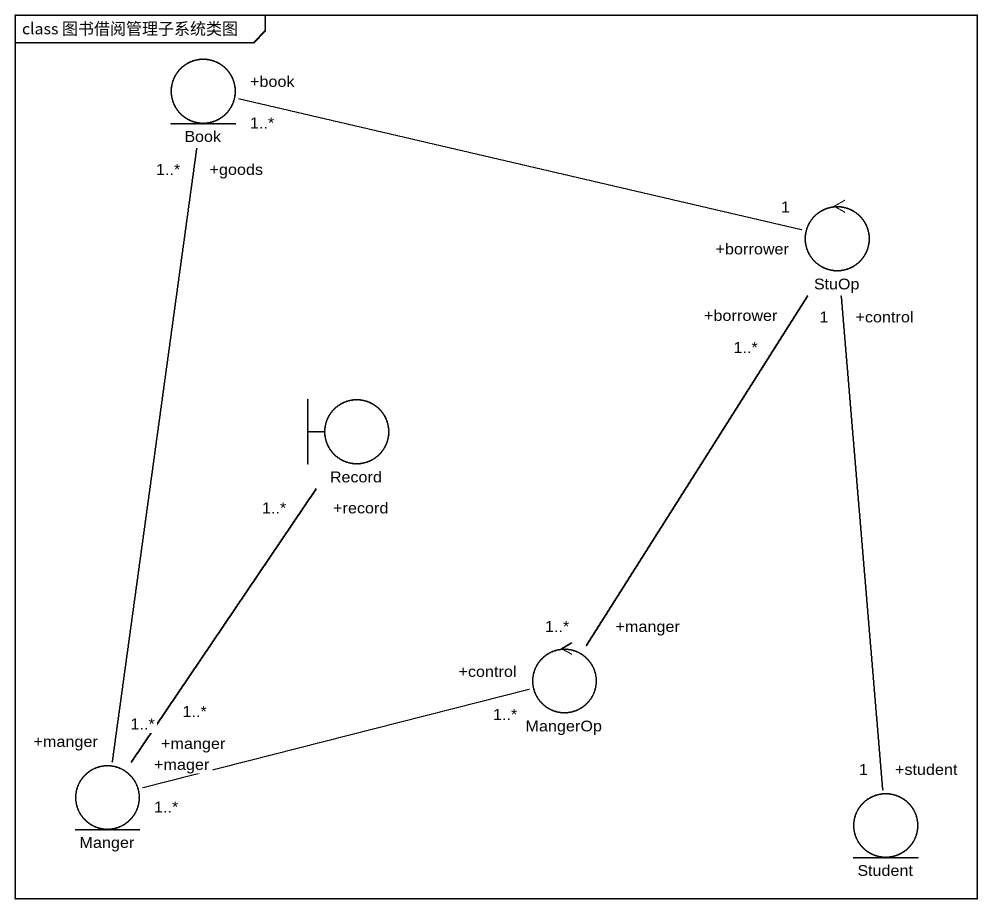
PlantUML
@startuml
mainframe class 图书借阅管理子系统类图
entity Book
control StuOp
boundary "Record" as Record_
control MangerOp
entity Manger
entity Student
StuOp "+borrower\n1" -left- "+book\n1..*" Book
MangerOp "+manger\n1..*" -up- "+borrower\n1..*" StuOp
Manger "+manger\n1..*" -up- "+goods\n1..*" Book
Manger "+manger\n1..*" -up- "+record\n1..*" Record_
Manger "+mager\n1..*" -right- "+control\n1..*" MangerOp
Student "+student\n1" -up- "+control\n1" StuOp
@enduml
